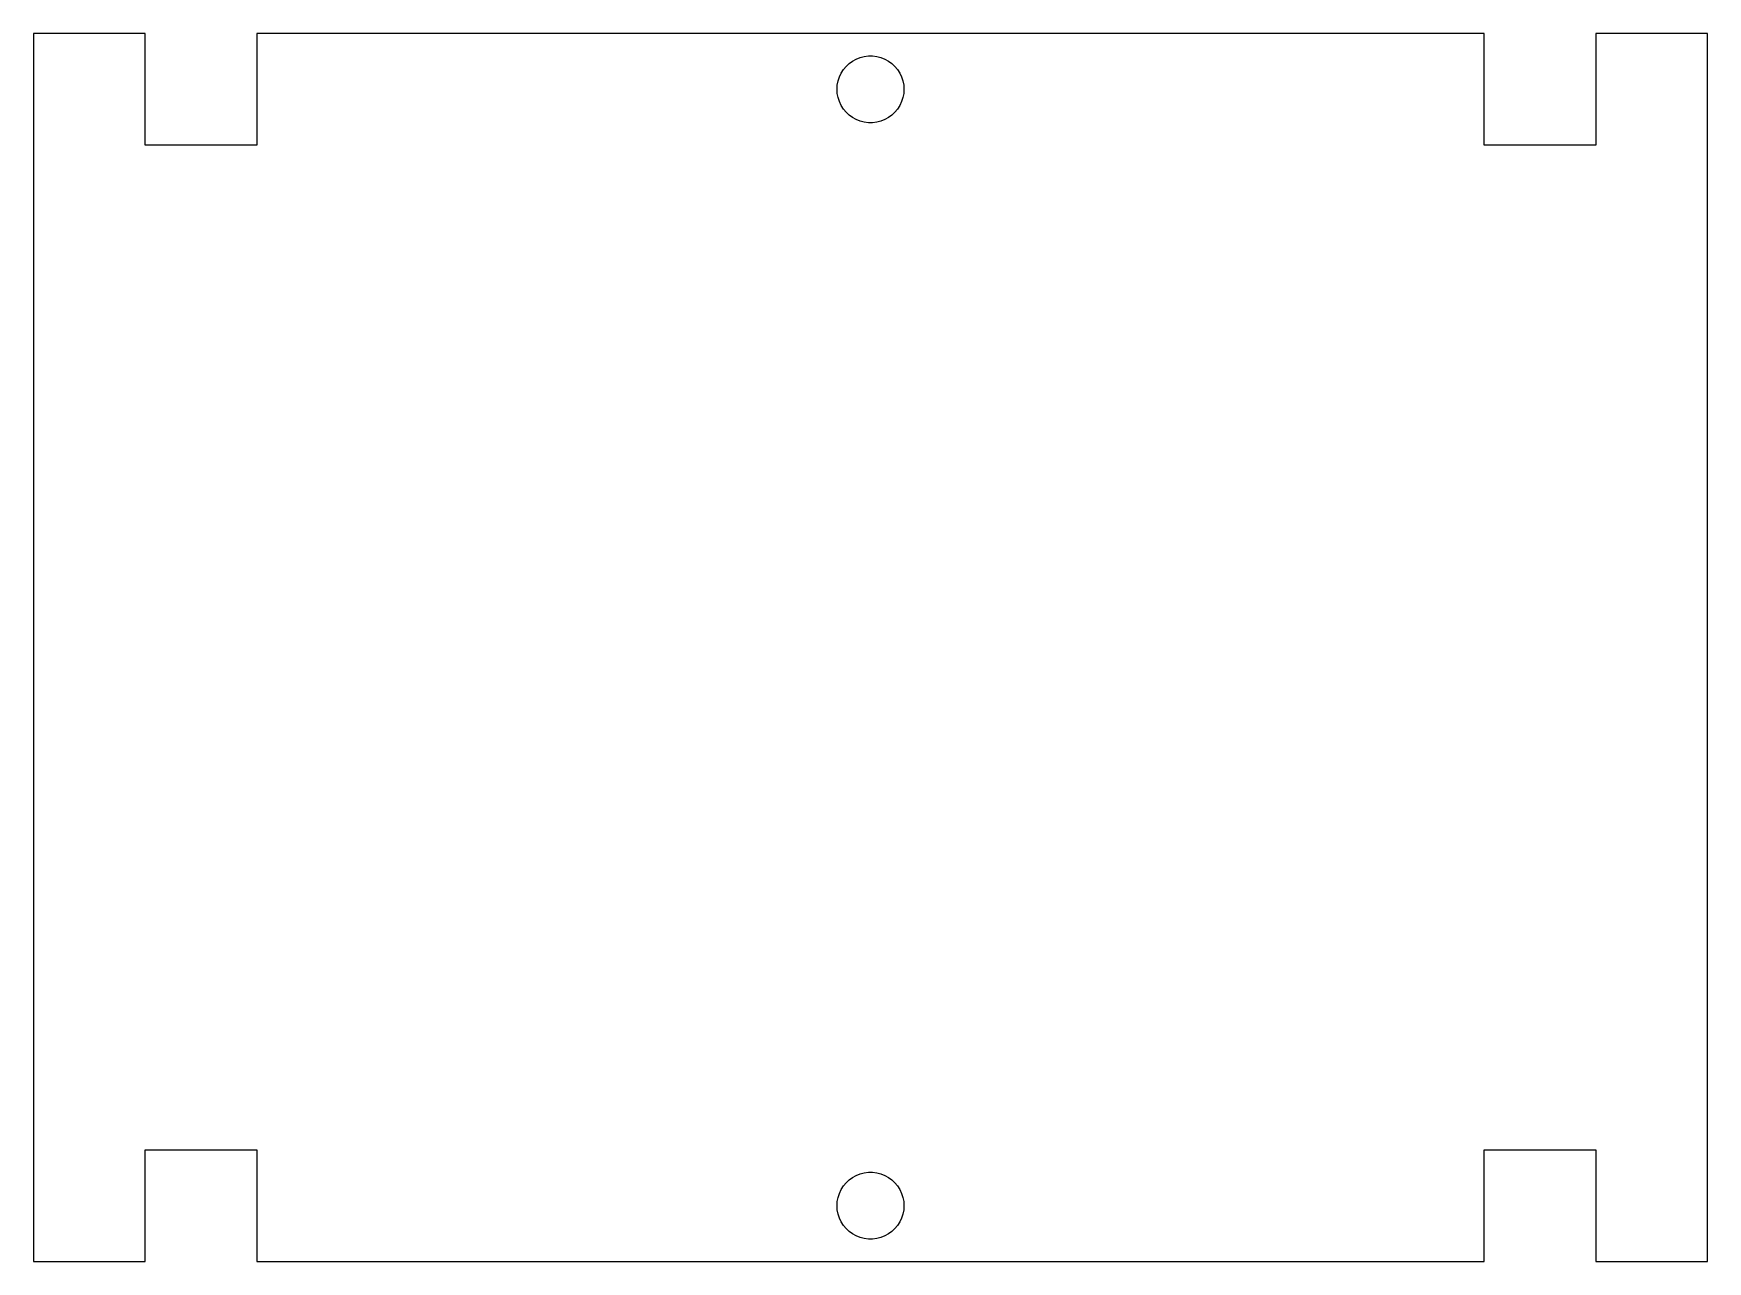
# Model space of a CAD drawing. Header units: metres. Extents: x -37.5 to 37.5, y -27.5 to 27.5.
import ezdxf

# ---------------------------------------------------------------- set-up
doc = ezdxf.new("R2010")
doc.units = ezdxf.units.M

msp = doc.modelspace()

# ---------------------------------------------------------------- linework, layer by layer
for p, q in [((-32.5, 27.5), (-37.5, 27.5)), ((-37.5, 27.5), (-37.5, -27.5)), ((-32.5, 22.5), (-32.5, 27.5)), ((27.5, 27.5), (-27.5, 27.5)), ((-27.5, 27.5), (-27.5, 22.5)), ((27.5, 22.5), (27.5, 27.5)), ((37.5, 27.5), (32.5, 27.5)), ((32.5, 27.5), (32.5, 22.5)), ((37.5, -27.5), (37.5, 27.5)), ((-0.956, 26.156), (-0.804, 26.267)), ((-0.804, 26.267), (-0.639, 26.357)), ((-0.639, 26.357), (-0.464, 26.427)), ((-0.464, 26.427), (-0.281, 26.473)), ((-0.281, 26.473), (-0.094, 26.497)), ((-0.094, 26.497), (0.094, 26.497)), ((0.094, 26.497), (0.281, 26.473)), ((0.281, 26.473), (0.464, 26.427)), ((0.464, 26.427), (0.639, 26.357)), ((0.639, 26.357), (0.804, 26.267)), ((0.804, 26.267), (0.956, 26.156)), ((-1.453, 25.373), (-1.395, 25.552)), ((-1.395, 25.552), (-1.314, 25.723)), ((-1.314, 25.723), (-1.214, 25.882)), ((-1.214, 25.882), (-1.093, 26.027)), ((-1.093, 26.027), (-0.956, 26.156)), ((0.956, 26.156), (1.093, 26.027)), ((1.093, 26.027), (1.214, 25.882)), ((1.214, 25.882), (1.314, 25.723)), ((1.314, 25.723), (1.395, 25.552)), ((1.395, 25.552), (1.453, 25.373)), ((-1.5, 25), (-1.488, 25.188)), ((-1.488, 24.812), (-1.5, 25)), ((-1.488, 25.188), (-1.453, 25.373)), ((-1.453, 24.627), (-1.488, 24.812)), ((1.453, 25.373), (1.488, 25.188)), ((1.488, 24.812), (1.453, 24.627)), ((1.488, 25.188), (1.5, 25)), ((1.5, 25), (1.488, 24.812)), ((-1.395, 24.448), (-1.453, 24.627)), ((-1.314, 24.277), (-1.395, 24.448)), ((-1.214, 24.118), (-1.314, 24.277)), ((-1.093, 23.973), (-1.214, 24.118)), ((1.214, 24.118), (1.093, 23.973)), ((1.314, 24.277), (1.214, 24.118)), ((1.395, 24.448), (1.314, 24.277)), ((1.453, 24.627), (1.395, 24.448)), ((-0.956, 23.844), (-1.093, 23.973)), ((-0.804, 23.733), (-0.956, 23.844)), ((-0.639, 23.643), (-0.804, 23.733)), ((-0.464, 23.573), (-0.639, 23.643)), ((-0.281, 23.527), (-0.464, 23.573)), ((-0.094, 23.503), (-0.281, 23.527)), ((0.094, 23.503), (-0.094, 23.503)), ((0.281, 23.527), (0.094, 23.503)), ((0.464, 23.573), (0.281, 23.527)), ((0.639, 23.643), (0.464, 23.573)), ((0.804, 23.733), (0.639, 23.643)), ((0.956, 23.844), (0.804, 23.733)), ((1.093, 23.973), (0.956, 23.844)), ((-27.5, 22.5), (-32.5, 22.5)), ((32.5, 22.5), (27.5, 22.5)), ((-32.5, -27.5), (-32.5, -22.5)), ((-32.5, -22.5), (-27.5, -22.5)), ((-27.5, -22.5), (-27.5, -27.5)), ((27.5, -27.5), (27.5, -22.5)), ((27.5, -22.5), (32.5, -22.5)), ((32.5, -22.5), (32.5, -27.5)), ((-1.214, -24.118), (-1.093, -23.973)), ((-1.093, -23.973), (-0.956, -23.844)), ((-0.956, -23.844), (-0.804, -23.733)), ((-0.804, -23.733), (-0.639, -23.643)), ((-0.639, -23.643), (-0.464, -23.573)), ((-0.464, -23.573), (-0.281, -23.527)), ((-0.281, -23.527), (-0.094, -23.503)), ((-0.094, -23.503), (0.094, -23.503)), ((0.094, -23.503), (0.281, -23.527)), ((0.281, -23.527), (0.464, -23.573)), ((0.464, -23.573), (0.639, -23.643)), ((0.639, -23.643), (0.804, -23.733)), ((0.804, -23.733), (0.956, -23.844)), ((0.956, -23.844), (1.093, -23.973)), ((1.093, -23.973), (1.214, -24.118)), ((-1.488, -24.812), (-1.453, -24.627)), ((-1.453, -24.627), (-1.395, -24.448)), ((-1.395, -24.448), (-1.314, -24.277)), ((-1.314, -24.277), (-1.214, -24.118)), ((1.214, -24.118), (1.314, -24.277)), ((1.314, -24.277), (1.395, -24.448)), ((1.395, -24.448), (1.453, -24.627)), ((1.453, -24.627), (1.488, -24.812)), ((-1.5, -25), (-1.488, -24.812)), ((-1.488, -25.188), (-1.5, -25)), ((-1.453, -25.373), (-1.488, -25.188)), ((-1.395, -25.552), (-1.453, -25.373)), ((1.453, -25.373), (1.395, -25.552)), ((1.488, -25.188), (1.453, -25.373)), ((1.488, -24.812), (1.5, -25)), ((1.5, -25), (1.488, -25.188)), ((-1.314, -25.723), (-1.395, -25.552)), ((-1.214, -25.882), (-1.314, -25.723)), ((-1.093, -26.027), (-1.214, -25.882)), ((-0.956, -26.156), (-1.093, -26.027)), ((-0.804, -26.267), (-0.956, -26.156)), ((0.956, -26.156), (0.804, -26.267)), ((1.093, -26.027), (0.956, -26.156)), ((1.214, -25.882), (1.093, -26.027)), ((1.314, -25.723), (1.214, -25.882)), ((1.395, -25.552), (1.314, -25.723)), ((-0.639, -26.357), (-0.804, -26.267)), ((-0.464, -26.427), (-0.639, -26.357)), ((-0.281, -26.473), (-0.464, -26.427)), ((-0.094, -26.497), (-0.281, -26.473)), ((0.094, -26.497), (-0.094, -26.497)), ((0.281, -26.473), (0.094, -26.497)), ((0.464, -26.427), (0.281, -26.473)), ((0.639, -26.357), (0.464, -26.427)), ((0.804, -26.267), (0.639, -26.357)), ((-37.5, -27.5), (-32.5, -27.5)), ((-27.5, -27.5), (27.5, -27.5)), ((32.5, -27.5), (37.5, -27.5))]:
    msp.add_line(p, q)

doc.saveas('drawing.dxf')
